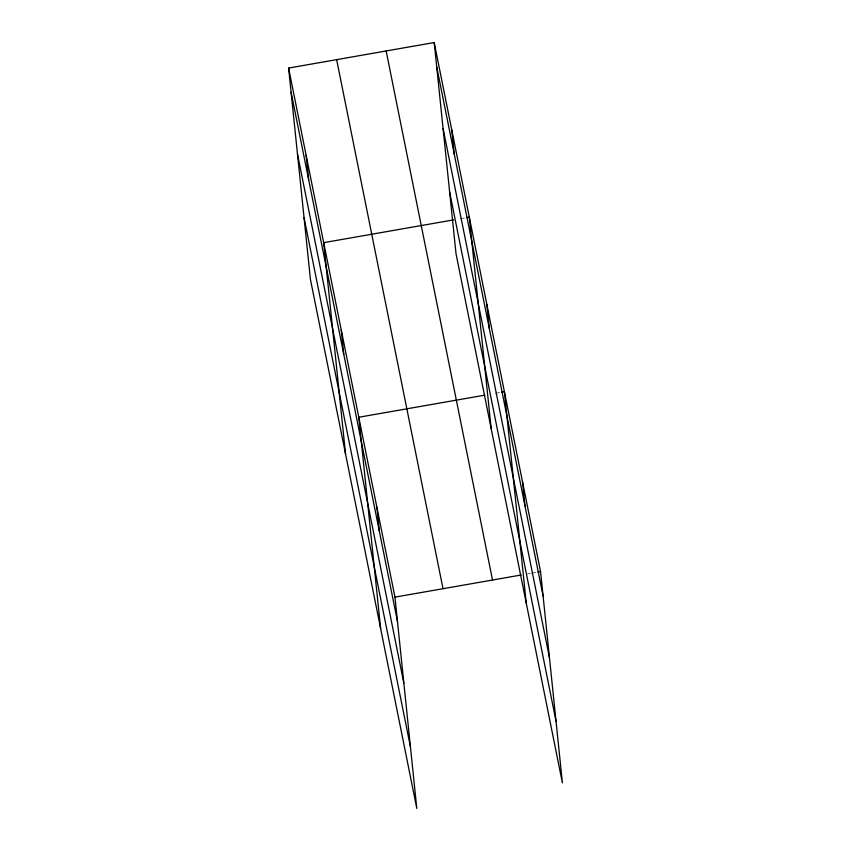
<?xml version="1.0" encoding="UTF-8"?>
<svg xmlns="http://www.w3.org/2000/svg" width="851" height="851" viewBox="0 0 851 851"><rect width="100%" height="100%" fill="white"/><g stroke="black" fill="none" stroke-linecap="round" stroke-linejoin="round"><path stroke-width="0.64" stroke-dasharray="4.25 3.19" d="M460.21 218.728L465.412 217.824M495.314 393.322L500.505 392.417M527.577 573.882L530.173 573.436M531.481 573.202L536.673 572.298"/><path stroke-width="1.28" d="M288.595 68.069L394.96 597.125L416.799 808.45L310.434 279.383L288.595 68.069L434.201 42.55L540.566 571.617L562.405 782.931L456.04 253.875L434.201 42.55M453.721 219.866L323.699 242.652L345.538 453.977M466.71 217.601L469.305 217.143L491.144 428.457M484.921 395.141L358.792 417.245L380.631 628.57M501.803 392.183L504.398 391.726L526.237 603.051M394.96 597.125L521.089 575.021M537.97 572.063L540.566 571.617M436.723 66.91L543.087 595.966M443.094 128.607L549.459 657.663M449.668 192.177L556.033 721.233M386.152 50.975L492.516 580.031M336.645 59.644L443.009 588.711M291.116 92.429L397.481 621.485M297.488 154.127L403.853 683.183M304.052 217.686L410.416 746.752M522.482 481.677L525.003 506.026M486.857 304.435L489.368 328.794M451.753 129.841L454.274 154.201M376.876 507.185L379.397 531.545M341.24 329.954L343.761 354.314M306.147 155.361L308.658 179.721"/></g></svg>
